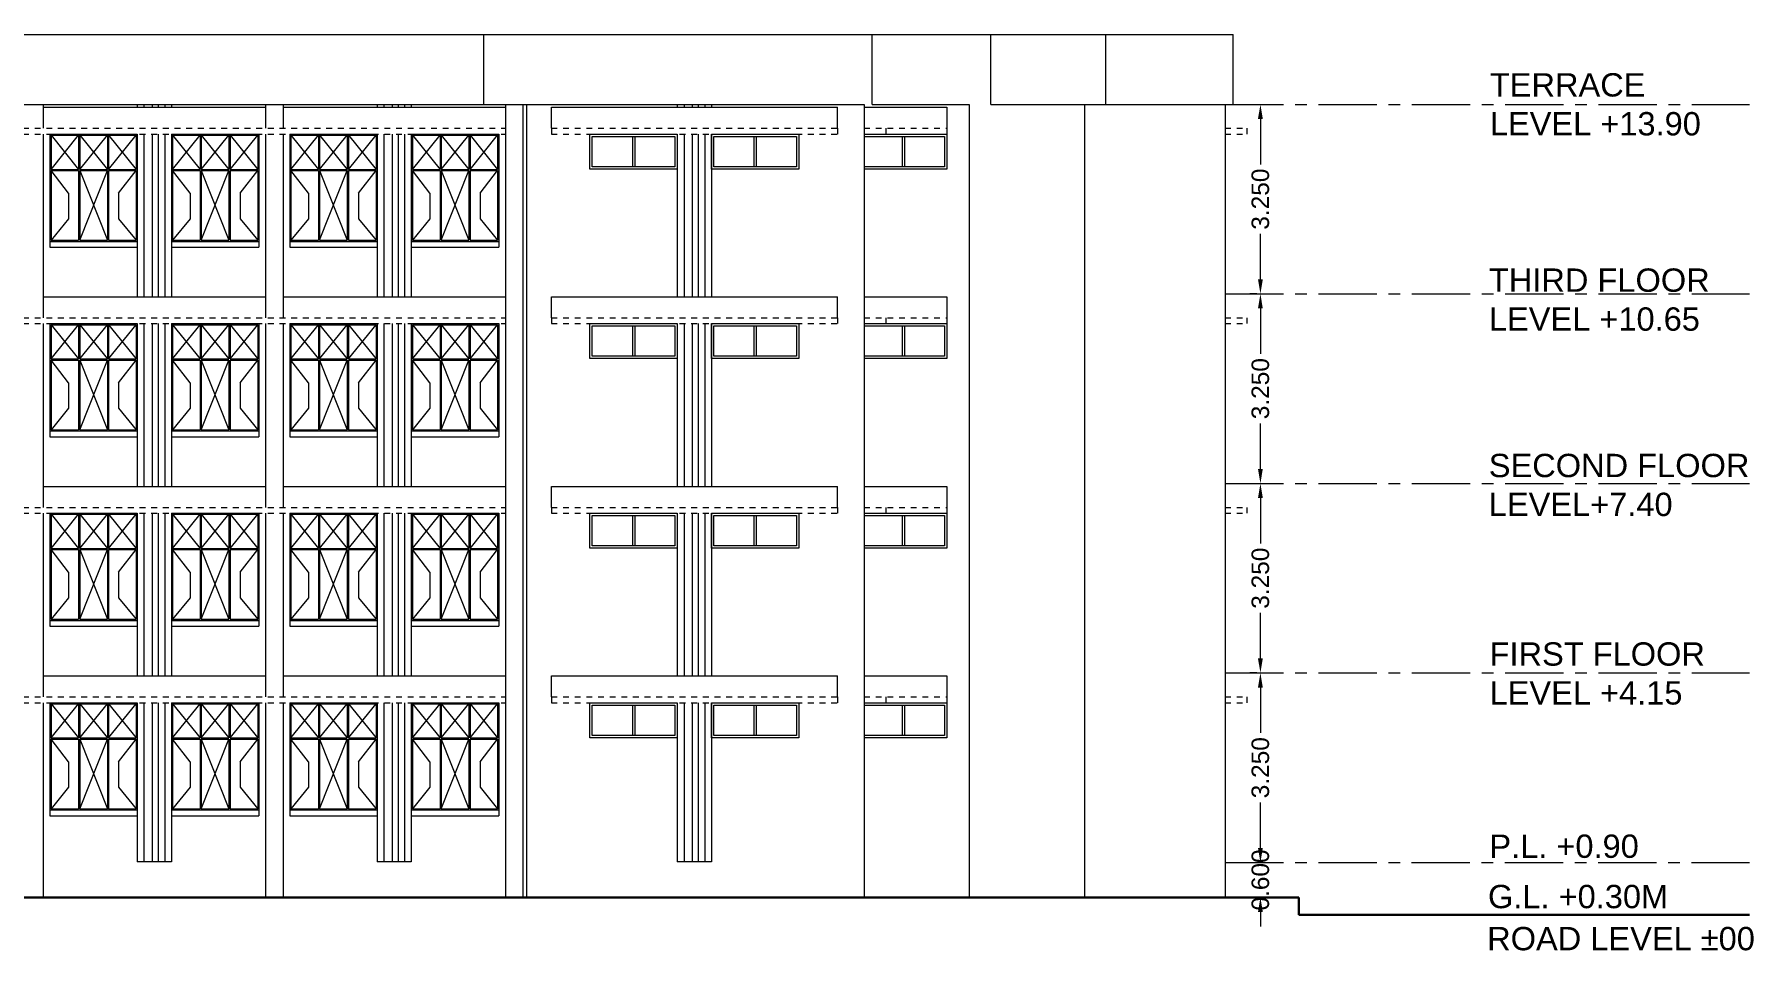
# Model space of a CAD drawing. Header units: millimetres. Extents: x 1898 to 3725, y 783 to 1532.
# Drawn here: x 2561.15 to 2590.64, y 966.5 to 982.21 of the extents above; entities that cross this region are included whole.
import ezdxf

# ---------------------------------------------------------------- set-up
doc = ezdxf.new("R2010")
doc.units = ezdxf.units.MM
for name, pattern in [('CENTER', [2, 1.25, -0.25, 0.25, -0.25]), ('DASHED', [0.75, 0.5, -0.25]), ('DASHED2', [0.375, 0.25, -0.125])]:
    doc.linetypes.add(name, pattern=pattern)
doc.layers.get('Defpoints').update_dxf_attribs({"lineweight": 15})
for name, color, linetype, lineweight in [('CLL LEV.', 15, 'Continuous', 18), ('DIM', 6, 'Continuous', 18), ('Dotted', 23, 'DASHED', 15), ('ELEV.1', 7, 'Continuous', 20), ('ELEV.2', 250, 'Continuous', 20), ('ELEV.3', 252, 'Continuous', 20), ('ELEV.4', 251, 'Continuous', 18), ('ELEV.5', 250, 'Continuous', 15), ('Fixture', 44, 'Continuous', 13), ('GRID', 134, 'CENTER', 18), ('PROJ.', 30, 'DASHED2', 15), ('TEXT', 7, 'Continuous', 15), ('Ventilator', 4, 'DASHED', 18), ('Wall', 7, 'Continuous', 30), ('Window', 150, 'Continuous', 15)]:
    doc.layers.add(name, color=color, linetype=linetype, lineweight=lineweight)
doc.styles.add('Tabrej', font='arial.ttf')
doc.dimstyles.new('DIMEN', dxfattribs={"dimtxt": 0.3, "dimasz": 0.25, "dimexe": 0.18, "dimexo": 0.0625, "dimgap": 0.09, "dimtad": 0, "dimdec": 3, "dimzin": 0, "dimdsep": 46, "dimtxsty": 'Tabrej', "dimcen": 0, "dimclrd": 256, "dimclre": 256, "dimclrt": 7, "dimadec": 0, "dimazin": 0, "dimtfac": 1, "dimtdec": 3, "dimtofl": 0, "dimtmove": 0, "dimatfit": 1, "dimfxl": 0, "dimtolj": 1, "dimtzin": 0, "dimlwd": -1, "dimlwe": -1, "dimarcsym": 0})

# ---------------------------------------------------------------- blocks, each defined once
blk = doc.blocks.new('WIN')
at = {"layer": 'CLL LEV.'}
for p, q in [((0, 0), (0, -0.1)), ((1.5, 0), (1.5, -0.1)), ((0, -0.1), (1.5, -0.1))]:
    blk.add_line(p, q, dxfattribs=at)
at = {"layer": 'Dotted', "ltscale": 130}
for p, q in [((0.02, 1.82), (0.493, 1.235)), ((0.02, 1.235), (0.493, 1.82)), ((0.513, 1.82), (0.987, 1.235)), ((0.513, 1.235), (0.987, 1.82)), ((1.007, 1.82), (1.48, 1.235)), ((1.007, 1.235), (1.48, 1.82)), ((0.32, 0.827), (0.02, 1.215)), ((0.513, 1.215), (0.987, 0.02)), ((0.513, 0.02), (0.987, 1.215)), ((1.18, 0.827), (1.48, 1.215)), ((0.32, 0.827), (0.32, 0.389)), ((1.18, 0.827), (1.18, 0.389)), ((0.32, 0.389), (0.02, 0.02)), ((1.18, 0.389), (1.48, 0.02))]:
    blk.add_line(p, q, dxfattribs=at)
at = {"layer": 'Window'}
for p, q in [((0, 1.84), (0, 0)), ((0, 1.84), (1.5, 1.84)), ((0.02, 1.82), (0.02, 1.235)), ((0.02, 1.82), (1.48, 1.82)), ((0.493, 1.82), (0.493, 1.235)), ((0.513, 1.82), (0.513, 1.235)), ((0.987, 1.82), (0.987, 1.235)), ((1.007, 1.82), (1.007, 1.235)), ((1.48, 1.82), (1.48, 1.235)), ((1.5, 1.84), (1.5, 0)), ((0.02, 1.235), (0.493, 1.235)), ((0.02, 1.215), (0.493, 1.215)), ((0.02, 1.215), (0.02, 0.02)), ((0.493, 1.215), (0.493, 0.02)), ((0.513, 1.235), (0.987, 1.235)), ((0.513, 1.215), (0.987, 1.215)), ((0.513, 1.215), (0.513, 0.02)), ((0.987, 1.215), (0.987, 0.02)), ((1.007, 1.235), (1.48, 1.235)), ((1.007, 1.215), (1.48, 1.215)), ((1.007, 1.215), (1.007, 0.02)), ((1.48, 1.215), (1.48, 0.02)), ((0, 0), (1.5, 0)), ((0.02, 0.02), (0.493, 0.02)), ((0.513, 0.02), (0.987, 0.02)), ((1.007, 0.02), (1.48, 0.02))]:
    blk.add_line(p, q, dxfattribs=at)
blk = doc.blocks.new('DRTY')
at = {"layer": 'ELEV.1', "color": 251, "ltscale": 0.05}
for p, q in [((-0.115, 3.7), (-0.115, 3.65)), ((0, 3.7), (0, 3.65)), ((0.355, 3.7), (0.355, 3.65)), ((0.47, 3.7), (0.47, 3.65)), ((-0.115, 3.19), (-0.115, 0.4)), ((0, 3.19), (0, 0.4)), ((0.355, 3.19), (0.355, 0.4)), ((0.47, 3.19), (0.47, 0.4)), ((-0.115, -0.06), (-0.115, -2.85)), ((0, -0.06), (0, -2.85)), ((0.355, -0.06), (0.355, -2.85)), ((0.47, -0.06), (0.47, -2.85)), ((-0.115, -3.31), (-0.115, -6.1)), ((0, -3.31), (0, -6.1)), ((0.355, -3.31), (0.355, -6.1)), ((0.47, -3.31), (0.47, -6.1)), ((-0.115, -6.56), (-0.115, -9.29)), ((0, -6.56), (0, -9.29)), ((0.355, -6.56), (0.355, -9.29)), ((0.47, -6.56), (0.47, -9.29)), ((-0.115, -9.29), (-0.115, -9.29)), ((-0.115, -9.29), (0.47, -9.29))]:
    blk.add_line(p, q, dxfattribs=at)
at = {"layer": 'Fixture', "ltscale": 0.05}
for p, q in [((0.113, 3.7), (0.113, 3.65)), ((0.213, 3.7), (0.213, 3.65)), ((0.113, 3.19), (0.113, 0.4)), ((0.213, 3.19), (0.213, 0.4)), ((0.113, -0.06), (0.113, -2.85)), ((0.213, -0.06), (0.213, -2.85)), ((0.113, -3.31), (0.113, -6.1)), ((0.213, -3.31), (0.213, -6.1)), ((0.113, -6.56), (0.113, -9.29)), ((0.213, -6.56), (0.213, -9.29)), ((0.113, -9.29), (0.213, -9.29))]:
    blk.add_line(p, q, dxfattribs=at)
blk = doc.blocks.new('*D103')
at = {"layer": 'Defpoints', "color": 0, "lineweight": 15, "transparency": 16777216}
for p in [(2582.06, 968.008), (2582.182, 968.008), (2582.06, 967.408)]:
    blk.add_point(p, dxfattribs=at)
at = {"layer": 'DIM', "transparency": 16777216}
for p, q in [((2582.182, 968.258), (2582.182, 968.508)), ((2582.122, 968.008), (2582.362, 968.008)), ((2582.122, 967.408), (2582.362, 967.408)), ((2582.182, 967.158), (2582.182, 966.908))]:
    blk.add_line(p, q, dxfattribs=at)
at = {"layer": 'DIM', "lineweight": 15, "transparency": 16777216}
for points in [[(2582.14, 968.258), (2582.223, 968.258), (2582.182, 968.008)], [(2582.14, 967.158), (2582.223, 967.158), (2582.182, 967.408)]]:
    blk.add_solid(points, dxfattribs=at)
at = {"layer": 'DIM', "color": 7, "transparency": 16777216, "insert": (2582.182, 967.708), "char_height": 0.3, "attachment_point": 5, "rotation": 90, "style": 'Tabrej'}
blk.add_mtext('\\A1;0.600', dxfattribs=at)
blk = doc.blocks.new('*D104')
at = {"layer": 'Defpoints', "color": 0, "lineweight": 15, "transparency": 16777216}
for p in [(2582.182, 971.258), (2582.182, 971.258), (2582.06, 968.008)]:
    blk.add_point(p, dxfattribs=at)
at = {"layer": 'DIM', "transparency": 16777216}
for p, q in [((2582.119, 971.258), (2582.002, 971.258)), ((2582.182, 971.008), (2582.182, 970.229)), ((2582.182, 968.258), (2582.182, 969.038)), ((2582.122, 968.008), (2582.362, 968.008))]:
    blk.add_line(p, q, dxfattribs=at)
at = {"layer": 'DIM', "lineweight": 15, "transparency": 16777216}
for points in [[(2582.14, 971.008), (2582.223, 971.008), (2582.182, 971.258)], [(2582.14, 968.258), (2582.223, 968.258), (2582.182, 968.008)]]:
    blk.add_solid(points, dxfattribs=at)
at = {"layer": 'DIM', "color": 7, "transparency": 16777216, "insert": (2582.182, 969.633), "char_height": 0.3, "attachment_point": 5, "rotation": 90, "style": 'Tabrej'}
blk.add_mtext('\\A1;3.250', dxfattribs=at)
blk = doc.blocks.new('*D105')
at = {"layer": 'Defpoints', "color": 0, "lineweight": 15, "transparency": 16777216}
for p in [(2582.147, 974.508), (2582.182, 974.508), (2582.182, 971.258)]:
    blk.add_point(p, dxfattribs=at)
at = {"layer": 'DIM', "transparency": 16777216}
for p, q in [((2582.21, 974.508), (2582.362, 974.508)), ((2582.182, 974.258), (2582.182, 973.479)), ((2582.182, 971.508), (2582.182, 972.288)), ((2582.119, 971.258), (2582.002, 971.258))]:
    blk.add_line(p, q, dxfattribs=at)
at = {"layer": 'DIM', "lineweight": 15, "transparency": 16777216}
for points in [[(2582.14, 974.258), (2582.223, 974.258), (2582.182, 974.508)], [(2582.14, 971.508), (2582.223, 971.508), (2582.182, 971.258)]]:
    blk.add_solid(points, dxfattribs=at)
at = {"layer": 'DIM', "color": 7, "transparency": 16777216, "insert": (2582.182, 972.883), "char_height": 0.3, "attachment_point": 5, "rotation": 90, "style": 'Tabrej'}
blk.add_mtext('\\A1;3.250', dxfattribs=at)
blk = doc.blocks.new('*D106')
at = {"layer": 'Defpoints', "color": 0, "lineweight": 15, "transparency": 16777216}
for p in [(2582.182, 977.758), (2582.182, 977.758), (2582.147, 974.508)]:
    blk.add_point(p, dxfattribs=at)
at = {"layer": 'DIM', "transparency": 16777216}
for p, q in [((2582.119, 977.758), (2582.002, 977.758)), ((2582.182, 977.508), (2582.182, 976.729)), ((2582.182, 974.758), (2582.182, 975.538)), ((2582.21, 974.508), (2582.362, 974.508))]:
    blk.add_line(p, q, dxfattribs=at)
at = {"layer": 'DIM', "lineweight": 15, "transparency": 16777216}
for points in [[(2582.14, 977.508), (2582.223, 977.508), (2582.182, 977.758)], [(2582.14, 974.758), (2582.223, 974.758), (2582.182, 974.508)]]:
    blk.add_solid(points, dxfattribs=at)
at = {"layer": 'DIM', "color": 7, "transparency": 16777216, "insert": (2582.182, 976.133), "char_height": 0.3, "attachment_point": 5, "rotation": 90, "style": 'Tabrej'}
blk.add_mtext('\\A1;3.250', dxfattribs=at)
blk = doc.blocks.new('*D107')
at = {"layer": 'Defpoints', "color": 0, "lineweight": 15, "transparency": 16777216}
for p in [(2582.147, 981.008), (2582.182, 981.008), (2582.182, 977.758)]:
    blk.add_point(p, dxfattribs=at)
at = {"layer": 'DIM', "transparency": 16777216}
for p, q in [((2582.21, 981.008), (2582.362, 981.008)), ((2582.182, 980.758), (2582.182, 979.979)), ((2582.182, 978.008), (2582.182, 978.788)), ((2582.119, 977.758), (2582.002, 977.758))]:
    blk.add_line(p, q, dxfattribs=at)
at = {"layer": 'DIM', "lineweight": 15, "transparency": 16777216}
for points in [[(2582.14, 980.758), (2582.223, 980.758), (2582.182, 981.008)], [(2582.14, 978.008), (2582.223, 978.008), (2582.182, 977.758)]]:
    blk.add_solid(points, dxfattribs=at)
at = {"layer": 'DIM', "color": 7, "transparency": 16777216, "insert": (2582.182, 979.383), "char_height": 0.3, "attachment_point": 5, "rotation": 90, "style": 'Tabrej'}
blk.add_mtext('\\A1;3.250', dxfattribs=at)

msp = doc.modelspace()

# ---------------------------------------------------------------- linework, layer by layer
at = {"layer": 'ELEV.2'}
for p, q in [((2535.4153, 982.2081), (2575.5252, 982.2081)), ((2568.8628, 981.0081), (2568.8628, 982.2081)), ((2575.5252, 981.0081), (2575.5252, 982.2081)), ((2535.4153, 981.0081), (2575.3852, 981.0081)), ((2561.3028, 981.0081), (2561.3028, 980.5981)), ((2561.3028, 980.9581), (2565.1178, 980.9581)), ((2565.1178, 981.0081), (2565.1178, 980.5981)), ((2565.4178, 981.0081), (2565.4178, 980.5981)), ((2565.4178, 980.9581), (2569.2328, 980.9581)), ((2569.2328, 981.0081), (2569.2328, 967.4081)), ((2569.2328, 981.0081), (2569.2328, 967.4081)), ((2569.5328, 981.0081), (2569.5328, 967.4081)), ((2569.5953, 981.0081), (2569.5953, 967.4081)), ((2570.0203, 980.9581), (2574.9252, 980.9581)), ((2570.0203, 980.5981), (2570.0203, 980.9581)), ((2574.9252, 980.5981), (2574.9252, 980.9581)), ((2575.3852, 981.0081), (2575.3852, 967.4081)), ((2561.3028, 980.4981), (2561.3028, 977.3481)), ((2565.1178, 980.4981), (2565.1178, 977.3481)), ((2565.4178, 980.4981), (2565.4178, 977.3481)), ((2561.3028, 977.7081), (2565.1178, 977.7081)), ((2565.4178, 977.7081), (2569.2328, 977.7081)), ((2570.0203, 977.7081), (2574.9252, 977.7081)), ((2570.0203, 977.3481), (2570.0203, 977.7081)), ((2574.9252, 977.3481), (2574.9252, 977.7081)), ((2561.3028, 977.2481), (2561.3028, 974.0981)), ((2565.1178, 977.2481), (2565.1178, 974.0981)), ((2565.4178, 977.2481), (2565.4178, 974.0981)), ((2561.3028, 974.4581), (2565.1178, 974.4581)), ((2565.4178, 974.4581), (2569.2328, 974.4581)), ((2570.0203, 974.4581), (2574.9252, 974.4581)), ((2570.0203, 974.0981), (2570.0203, 974.4581)), ((2574.9252, 974.0981), (2574.9252, 974.4581)), ((2561.3028, 973.9981), (2561.3028, 970.8481)), ((2565.1178, 973.9981), (2565.1178, 970.8481)), ((2565.4178, 973.9981), (2565.4178, 970.8481)), ((2561.3028, 971.2081), (2565.1178, 971.2081)), ((2565.4178, 971.2081), (2569.2328, 971.2081)), ((2570.0203, 971.2081), (2574.9252, 971.2081)), ((2570.0203, 970.8481), (2570.0203, 971.2081)), ((2574.9252, 970.8481), (2574.9252, 971.2081)), ((2561.3028, 970.7481), (2561.3028, 967.4081)), ((2565.1178, 970.7481), (2565.1178, 967.4081)), ((2565.4178, 970.7481), (2565.4178, 967.4081))]:
    msp.add_line(p, q, dxfattribs=at)
at = {"layer": 'ELEV.3'}
for p, q in [((2575.5252, 982.2081), (2577.5561, 982.2081)), ((2577.5561, 981.0081), (2577.5561, 982.2081)), ((2575.3852, 980.9581), (2576.8056, 980.9581)), ((2575.5252, 981.0081), (2577.1861, 981.0081)), ((2576.8056, 980.9581), (2576.8056, 980.5981)), ((2577.1861, 981.0081), (2577.1861, 967.4081)), ((2575.3852, 977.7081), (2576.8056, 977.7081)), ((2576.8056, 977.7081), (2576.8056, 977.3481)), ((2575.3852, 974.4581), (2576.8056, 974.4581)), ((2576.8056, 974.4581), (2576.8056, 974.0981)), ((2575.3852, 971.2081), (2576.8056, 971.2081)), ((2576.8056, 971.2081), (2576.8056, 970.8481))]:
    msp.add_line(p, q, dxfattribs=at)
at = {"layer": 'ELEV.4', "linetype": 'Continuous'}
for p, q in [((2577.5561, 982.2081), (2579.532, 982.2081)), ((2579.532, 981.0081), (2579.532, 982.2081)), ((2577.5561, 981.0081), (2579.532, 981.0081)), ((2579.162, 981.0081), (2579.162, 967.4081))]:
    msp.add_line(p, q, dxfattribs=at)
at = {"layer": 'ELEV.5', "linetype": 'Continuous'}
for p, q in [((2579.532, 982.2081), (2581.7162, 982.2081)), ((2581.7162, 981.0081), (2581.7162, 982.2081)), ((2579.532, 981.0081), (2581.7162, 981.0081)), ((2581.5762, 981.0081), (2581.5762, 967.4081))]:
    msp.add_line(p, q, dxfattribs=at)
at = {"layer": 'GRID', "ltscale": 0.8}
for p, q in [((2581.5796, 981.0081), (2590.5732, 981.0081)), ((2581.5796, 977.7581), (2590.5732, 977.7581)), ((2581.5796, 974.5081), (2590.5732, 974.5081)), ((2581.5796, 971.2581), (2590.5732, 971.2581)), ((2581.5762, 968.0081), (2590.5732, 968.0081))]:
    msp.add_line(p, q, dxfattribs=at)
at = {"layer": 'PROJ.', "ltscale": 0.002}
for p, q in [((2548.9578, 980.5981), (2569.2328, 980.5981)), ((2548.9578, 980.4981), (2569.2328, 980.4981)), ((2570.0203, 980.5981), (2574.9252, 980.5981)), ((2570.0203, 980.4981), (2574.9252, 980.4981)), ((2575.3852, 980.5981), (2576.8056, 980.5981)), ((2575.3852, 980.4981), (2576.8056, 980.4981)), ((2581.5762, 980.5981), (2581.9462, 980.5981)), ((2581.5762, 980.4981), (2581.9462, 980.4981)), ((2548.9578, 977.3481), (2569.2328, 977.3481)), ((2570.0203, 977.3481), (2574.9252, 977.3481)), ((2575.3852, 977.3481), (2576.8056, 977.3481)), ((2581.5762, 977.3481), (2581.9462, 977.3481)), ((2548.9578, 977.2481), (2569.2328, 977.2481)), ((2570.0203, 977.2481), (2574.9252, 977.2481)), ((2575.3852, 977.2481), (2576.8056, 977.2481)), ((2581.5762, 977.2481), (2581.9462, 977.2481)), ((2548.9578, 974.0981), (2569.2328, 974.0981)), ((2570.0203, 974.0981), (2574.9252, 974.0981)), ((2575.3852, 974.0981), (2576.8056, 974.0981)), ((2581.5762, 974.0981), (2581.9462, 974.0981)), ((2548.9578, 973.9981), (2569.2328, 973.9981)), ((2570.0203, 973.9981), (2574.9252, 973.9981)), ((2575.3852, 973.9981), (2576.8056, 973.9981)), ((2581.5762, 973.9981), (2581.9462, 973.9981)), ((2548.9578, 970.8481), (2569.2328, 970.8481)), ((2570.0203, 970.8481), (2574.9252, 970.8481)), ((2575.3852, 970.8481), (2576.8056, 970.8481)), ((2581.5762, 970.8481), (2581.9462, 970.8481)), ((2548.9578, 970.7481), (2569.2328, 970.7481)), ((2570.0203, 970.7481), (2574.9252, 970.7481)), ((2575.3852, 970.7481), (2576.8056, 970.7481)), ((2581.5762, 970.7481), (2581.9462, 970.7481))]:
    msp.add_line(p, q, dxfattribs=at)
at = {"layer": 'PROJ.'}
for p, q in [((2570.0203, 980.5981), (2570.0203, 980.4981)), ((2574.9252, 980.5981), (2574.9252, 980.4981)), ((2575.3852, 980.5981), (2575.3852, 980.4981)), ((2575.7552, 980.5981), (2575.7552, 980.4981)), ((2576.8056, 980.5981), (2576.8056, 980.4981)), ((2581.5762, 980.5981), (2581.5762, 980.4981)), ((2581.9462, 980.5981), (2581.9462, 980.4981)), ((2570.0203, 977.3481), (2570.0203, 977.2481)), ((2574.9252, 977.3481), (2574.9252, 977.2481)), ((2575.3852, 977.3481), (2575.3852, 977.2481)), ((2575.7552, 977.3481), (2575.7552, 977.2481)), ((2576.8056, 977.3481), (2576.8056, 977.2481)), ((2581.5762, 977.3481), (2581.5762, 977.2481)), ((2581.9462, 977.3481), (2581.9462, 977.2481)), ((2570.0203, 974.0981), (2570.0203, 973.9981)), ((2574.9252, 974.0981), (2574.9252, 973.9981)), ((2575.3852, 974.0981), (2575.3852, 973.9981)), ((2575.7552, 974.0981), (2575.7552, 973.9981)), ((2576.8056, 974.0981), (2576.8056, 973.9981)), ((2581.5762, 974.0981), (2581.5762, 973.9981)), ((2581.9462, 974.0981), (2581.9462, 973.9981)), ((2570.0203, 970.8481), (2570.0203, 970.7481)), ((2574.9252, 970.8481), (2574.9252, 970.7481)), ((2575.3852, 970.8481), (2575.3852, 970.7481)), ((2575.7552, 970.8481), (2575.7552, 970.7481)), ((2576.8056, 970.8481), (2576.8056, 970.7481)), ((2581.5762, 970.8481), (2581.5762, 970.7481)), ((2581.9462, 970.8481), (2581.9462, 970.7481))]:
    msp.add_line(p, q, dxfattribs=at)
at = {"layer": 'Ventilator', "linetype": 'ByBlock'}
for p, q in [((2571.4102, 980.4581), (2571.4102, 979.9381)), ((2571.4502, 980.4581), (2571.4502, 979.9381)), ((2573.4952, 980.4581), (2573.4952, 979.9381)), ((2573.5352, 980.4581), (2573.5352, 979.9381)), ((2576.0356, 980.4581), (2576.0356, 979.9381)), ((2576.0756, 980.4581), (2576.0756, 979.9381)), ((2571.4102, 977.2081), (2571.4102, 976.6881)), ((2571.4502, 977.2081), (2571.4502, 976.6881)), ((2573.4952, 977.2081), (2573.4952, 976.6881)), ((2573.5352, 977.2081), (2573.5352, 976.6881)), ((2576.0356, 977.2081), (2576.0356, 976.6881)), ((2576.0756, 977.2081), (2576.0756, 976.6881)), ((2571.4102, 973.9581), (2571.4102, 973.4381)), ((2571.4502, 973.9581), (2571.4502, 973.4381)), ((2573.4952, 973.9581), (2573.4952, 973.4381)), ((2573.5352, 973.9581), (2573.5352, 973.4381)), ((2576.0356, 973.9581), (2576.0356, 973.4381)), ((2576.0756, 973.9581), (2576.0756, 973.4381)), ((2571.4102, 970.7081), (2571.4102, 970.1881)), ((2571.4502, 970.7081), (2571.4502, 970.1881)), ((2573.4952, 970.7081), (2573.4952, 970.1881)), ((2573.5352, 970.7081), (2573.5352, 970.1881)), ((2576.0356, 970.7081), (2576.0356, 970.1881)), ((2576.0756, 970.7081), (2576.0756, 970.1881))]:
    msp.add_line(p, q, dxfattribs=at)
for points in [[(2570.6802, 980.4981), (2572.1802, 980.4981), (2572.1802, 979.8981), (2570.6802, 979.8981)], [(2572.7652, 980.4981), (2574.2652, 980.4981), (2574.2652, 979.8981), (2572.7652, 979.8981)], [(2570.7202, 980.4581), (2572.1402, 980.4581), (2572.1402, 979.9381), (2570.7202, 979.9381)], [(2572.8052, 980.4581), (2574.2252, 980.4581), (2574.2252, 979.9381), (2572.8052, 979.9381)], [(2570.6802, 977.2481), (2572.1802, 977.2481), (2572.1802, 976.6481), (2570.6802, 976.6481)], [(2570.7202, 977.2081), (2572.1402, 977.2081), (2572.1402, 976.6881), (2570.7202, 976.6881)], [(2572.7652, 977.2481), (2574.2652, 977.2481), (2574.2652, 976.6481), (2572.7652, 976.6481)], [(2572.8052, 977.2081), (2574.2252, 977.2081), (2574.2252, 976.6881), (2572.8052, 976.6881)], [(2570.6802, 973.9981), (2572.1802, 973.9981), (2572.1802, 973.3981), (2570.6802, 973.3981)], [(2570.7202, 973.9581), (2572.1402, 973.9581), (2572.1402, 973.4381), (2570.7202, 973.4381)], [(2572.7652, 973.9981), (2574.2652, 973.9981), (2574.2652, 973.3981), (2572.7652, 973.3981)], [(2572.8052, 973.9581), (2574.2252, 973.9581), (2574.2252, 973.4381), (2572.8052, 973.4381)], [(2570.6802, 970.7481), (2572.1802, 970.7481), (2572.1802, 970.1481), (2570.6802, 970.1481)], [(2570.7202, 970.7081), (2572.1402, 970.7081), (2572.1402, 970.1881), (2570.7202, 970.1881)], [(2572.7652, 970.7481), (2574.2652, 970.7481), (2574.2652, 970.1481), (2572.7652, 970.1481)], [(2572.8052, 970.7081), (2574.2252, 970.7081), (2574.2252, 970.1881), (2572.8052, 970.1881)]]:
    msp.add_lwpolyline(points, close=True, dxfattribs=at)
for points in [[(2575.3852, 980.4981), (2576.8056, 980.4981), (2576.8056, 979.8981), (2575.3852, 979.8981)], [(2575.3852, 980.4581), (2576.7656, 980.4581), (2576.7656, 979.9381), (2575.3852, 979.9381)], [(2575.3852, 977.2481), (2576.8056, 977.2481), (2576.8056, 976.6481), (2575.3852, 976.6481)], [(2575.3852, 977.2081), (2576.7656, 977.2081), (2576.7656, 976.6881), (2575.3852, 976.6881)], [(2575.3852, 973.9981), (2576.8056, 973.9981), (2576.8056, 973.3981), (2575.3852, 973.3981)], [(2575.3852, 973.9581), (2576.7656, 973.9581), (2576.7656, 973.4381), (2575.3852, 973.4381)], [(2575.3852, 970.7481), (2576.8056, 970.7481), (2576.8056, 970.1481), (2575.3852, 970.1481)], [(2575.3852, 970.7081), (2576.7656, 970.7081), (2576.7656, 970.1881), (2575.3852, 970.1881)]]:
    msp.add_lwpolyline(points, dxfattribs=at)
at = {"layer": 'Wall'}
for p, q in [((2469.0041, 967.4081), (2582.8384, 967.4081)), ((2582.8384, 967.4081), (2582.8384, 967.1081)), ((2582.8384, 967.1081), (2590.5732, 967.1081))]:
    msp.add_line(p, q, dxfattribs=at)

# ---------------------------------------------------------------- block references
at = {"layer": 'ELEV.2', "xscale": -1}
for p in [(2563.3878, 977.3081), (2567.5028, 977.3081), (2572.6502, 977.3081)]:
    msp.add_blockref('DRTY', p, dxfattribs=at)
at = {"layer": 'Window'}
for p in [(2561.4178, 978.6581), (2563.5028, 978.6581), (2565.5328, 978.6581), (2567.6178, 978.6581), (2561.4178, 975.4081), (2563.5028, 975.4081), (2565.5328, 975.4081), (2567.6178, 975.4081), (2561.4178, 972.1581), (2563.5028, 972.1581), (2565.5328, 972.1581), (2567.6178, 972.1581), (2561.4178, 968.9081), (2563.5028, 968.9081), (2565.5328, 968.9081), (2567.6178, 968.9081)]:
    msp.add_blockref('WIN', p, dxfattribs=at)

# ---------------------------------------------------------------- texts
at = {"layer": 'TEXT', "linetype": 'Continuous', "ltscale": 0.9, "char_height": 0.4, "attachment_point": 1, "style": 'Tabrej'}
for s, width, insert in [('TERRACE \\PLEVEL +13.90', 4.723925, (2586.1172, 981.5427)), ('THIRD FLOOR \\PLEVEL +10.65', 6.854464, (2586.101, 978.1941)), ('SECOND FLOOR \\PLEVEL+7.40', 7.064746, (2586.0989, 975.0157)), ('FIRST FLOOR \\PLEVEL +4.15', 6.877211, (2586.1124, 971.7831)), ('P.L. +0.90', 4.448638, (2586.1094, 968.4874)), ('G.L. +0.30M', 3.966251, (2586.0855, 967.624)), ('ROAD LEVEL %%P00', 4.597601, (2586.0709, 966.9025))]:
    msp.add_mtext_dynamic_manual_height_columns(s, width=width, gutter_width=24, heights=[0], dxfattribs=dict(at, insert=insert))

# ---------------------------------------------------------------- dimensions: what is measured, and where the dimension line sits
at = {"layer": 'DIM'}
for base, p1, p2, picture, middle in [((2582.1817, 981.0081), (2582.1817, 977.7581), (2582.1472, 981.0081), '*D107', (2582.1817, 979.3831)), ((2582.1817, 977.7581), (2582.1472, 974.5081), (2582.1817, 977.7581), '*D106', (2582.1817, 976.1331)), ((2582.1817, 974.5081), (2582.1817, 971.2581), (2582.1472, 974.5081), '*D105', (2582.1817, 972.8831)), ((2582.1817, 971.2581), (2582.0599, 968.0081), (2582.1817, 971.2581), '*D104', (2582.1817, 969.6331))]:
    dim = msp.add_linear_dim(base=base, p1=p1, p2=p2, angle=90, dimstyle='DIMEN', dxfattribs=at)
    dim.commit()
    dim.dimension.update_dxf_attribs({"geometry": picture, "text_midpoint": middle})
dim = msp.add_linear_dim(base=(2582.1817, 968.0081), p1=(2582.0599, 967.4081), p2=(2582.0599, 968.0081), angle=90, dimstyle='DIMEN', dxfattribs=at)
dim.commit()
dim.dimension.update_dxf_attribs({"geometry": '*D103', "text_midpoint": (2582.1817, 967.7081), "dimtype": 160})

doc.saveas('drawing.dxf')
